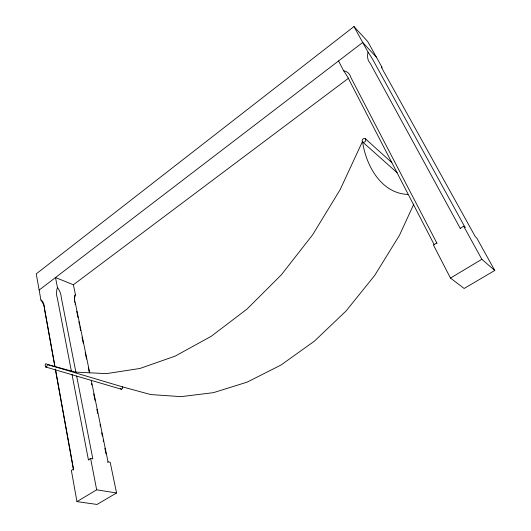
<?xml version="1.0" encoding="UTF-8"?>
<svg xmlns="http://www.w3.org/2000/svg" width="531" height="531" viewBox="0 0 531 531"><rect width="100%" height="100%" fill="white"/><g stroke="black" fill="none" stroke-linecap="round" stroke-linejoin="round"><path stroke-width="0.8" d="M413.868 204.004L399.451 235.313L374.727 275.383L346.053 311L314.478 341.094L281.125 364.95L247.107 382.154L213.449 392.655L181.058 396.644L150.651 394.553L122.794 386.96L47.405 364.518C43.29 360.695 45.931 372.125 47.405 364.518L75.409 372.092L106.426 373.632L139.925 368.474L175.177 356.115L211.238 336.289L247.008 309.075L281.251 274.932L312.686 234.722L340.119 189.693L362.52 141.405C365.813 165.101 381.006 193.423 407.821 194.419M338.559 60.952L343.59 70.716A17.224 12.173 -48 0 1 350.945 77.612L436.767 242.932L433.435 245.01L450.474 278.065L464.147 288.466L494.759 270.458L476.792 238.074L475.358 236.78L385.174 74.094A16.428 2.005 55 0 1 381.782 66.879L367.711 41.518L353.971 26.55L36.241 273.857L40.9 299.929A14.012 8.124 51 0 1 44.591 309.686L54.713 365.839M39.135 290.072L362.713 42.467L376.452 57.268M76.006 372.775L61.238 297.227A14.178 7.905 51.3 0 0 57.428 287.41L55.509 277.54L73.391 284.762L348.741 78.07M71.99 374.348L88.411 459.806L90.595 458.445L92.839 458.89L76.643 376.028M368.056 52.191A18.008 12.625 -44.4 0 0 370.147 63.216L460.218 228.337L463.656 226.199L465.169 227.567L374.528 62.777A17.337 2.204 54.6 0 0 368.056 52.191L353.971 26.55M55.543 369.549L73.504 469.085L71.373 470.413L76.955 501.616L96.675 489.814L116.548 492.98L110.189 462.309L108.045 461.884A3.12 1.201 -14 0 0 107.554 462.242M450.474 278.065L481.836 259.294L494.759 270.458M116.548 492.98L97.047 504.45L76.955 501.616M45.666 366.981L121.453 389.269L122.707 388.181L122.482 386.336M121.453 389.269L120.935 389.004M391.871 162.645L365.414 138.803C363.662 137.317 361.08 140.29 362.56 141.93L397.161 172.754M362.56 141.93C364.306 143.423 366.901 140.436 365.414 138.803M463.656 226.199L481.836 259.294M434.265 244.818L349.829 81.263A17.085 2.755 54.4 0 0 343.59 70.716M120.63 388.38L120.749 388.725M73.391 284.762L75.402 294.479A13.56 7.308 53 0 0 75.256 302.597L89.739 372.941M91.232 380.223L108.045 461.884M76.71 311.219L78.044 317.704M78.873 321.759L79.544 324.999M79.876 326.625L80.705 330.674M82.039 337.158L83.374 343.643M85.206 352.564L86.54 359.049M88.372 367.963L89.208 372.019M91.538 383.369L91.87 384.988M93.708 393.909L95.036 400.394M96.874 409.308L97.704 413.364M100.04 424.714L100.372 426.333M101.706 432.818L102.37 436.064M103.206 440.113L103.538 441.739M104.872 448.224L106.034 453.899M90.595 458.445L96.675 489.814M71.366 371.096L57.288 297.851A14.085 8.861 -67.1 0 1 57.428 287.41M54.952 366.29L44.358 307.549A13.826 8.45 -68.4 0 0 40.9 299.929M55.304 369.091L73.497 470.001M436.767 242.932A3.996 1.898 -25.8 0 1 437.066 243.337M460.729 228.615A4.109 1.945 -27 0 1 460.218 228.337M381.557 67.928A17.53 12.538 -43.6 0 1 381.782 66.879M75.375 304.734A13.779 8.881 -67.2 0 1 75.117 304.024M74.745 302.484A13.779 8.881 -67.2 0 1 74.625 301.668M74.532 299.949A13.779 8.881 -67.2 0 1 75.402 294.479M89.069 459.873A3.206 1.254 -13.4 0 1 88.411 459.806"/></g></svg>
